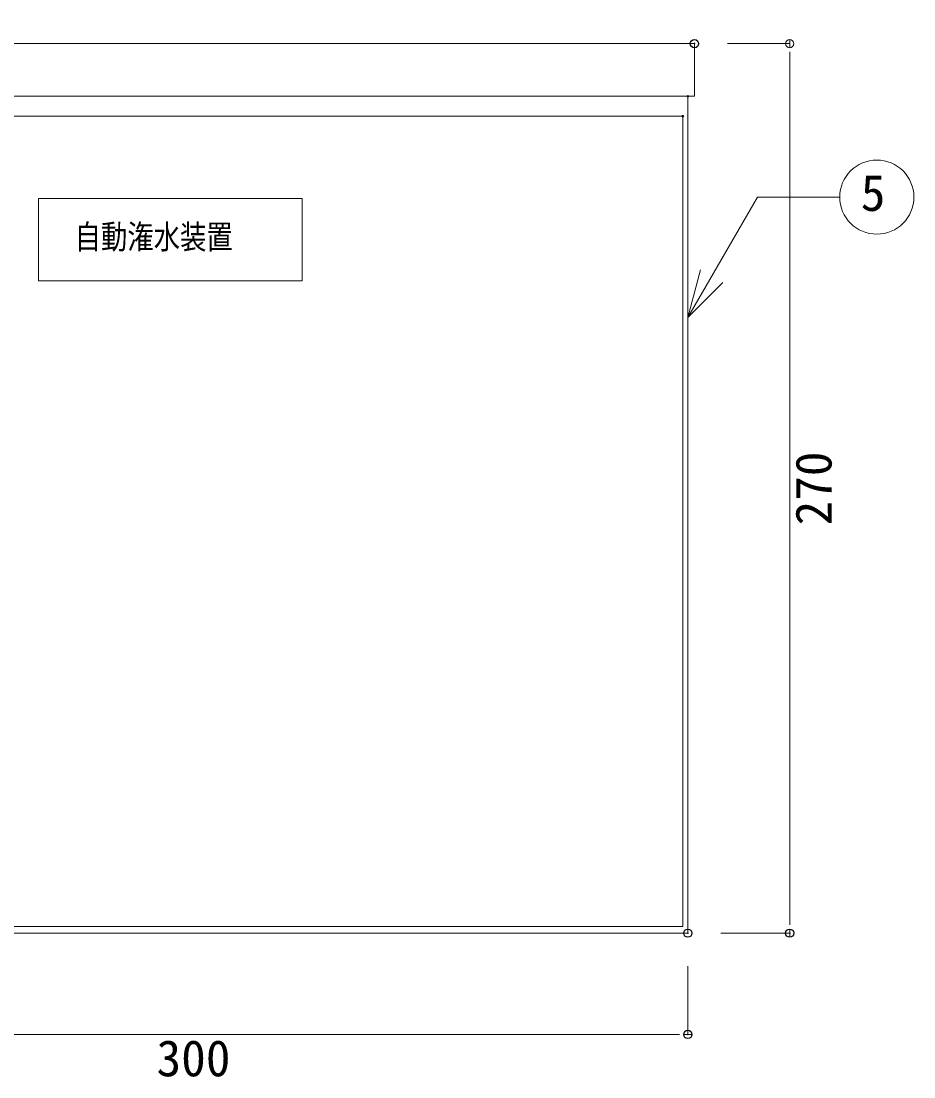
# Model space of a CAD drawing. Units: millimetres, scale not verified. Extents: x -99335 to 21988, y -1567 to 4168.
# Drawn here: x -20669 to -20127, y 1352 to 1993 of the extents above; entities that cross this region are included whole.
import ezdxf
from ezdxf.enums import TextEntityAlignment as Align

# ---------------------------------------------------------------- set-up
doc = ezdxf.new("R2010")
doc.units = ezdxf.units.MM
doc.header["$LTSCALE"] = 10
doc.header["$PDMODE"] = 32
doc.header["$PDSIZE"] = 5
doc.layers.add('0-2_Defpoints', color=7, linetype='Continuous')
for name, color, linetype, lineweight in [('0-3_MOJI', 7, 'Continuous', 18), ('0-4_sunpo', 7, 'Continuous', 18), ('0-7_0', 7, 'Continuous', 20), ('0-D__F-0_', 7, 'Continuous', 18), ('1-8__2-0_', 7, 'Continuous', 18)]:
    doc.layers.add(name, color=color, linetype=linetype, lineweight=lineweight)
doc.styles.add('ＭＳ ゴシック', font='')
doc.styles.get('ＭＳ ゴシック').set_extended_font_data('MS Gothic')

# ---------------------------------------------------------------- blocks, each defined once
blk = doc.blocks.new('_Dot')
at = {"layer": '0-7_0'}
for p, q in [((-0.5, 0), (-1, 0)), ((0.25, 0), (-0.25, 0))]:
    blk.add_line(p, q, dxfattribs=at)
blk.add_circle((0, 0), 0.25, dxfattribs=at)
blk = doc.blocks.new('D16')
at = {"layer": '0-2_Defpoints'}
for p in [(38884, 2272.86), (38276, 2201.46), (38884, 2201.46)]:
    blk.add_point(p, dxfattribs=at)
at = {"layer": '0-4_sunpo', "lineweight": 20}
for p, q in [((38276, 2221.46), (38276, 2272.86)), ((38286, 2272.86), (38874, 2272.86)), ((38884, 2221.46), (38884, 2272.86))]:
    blk.add_line(p, q, dxfattribs=at)
at = {"layer": '0-4_sunpo', "xscale": 10, "yscale": 10, "rotation": 180}
blk.add_blockref('_Dot', (38276, 2272.86), dxfattribs=at)
at = {"layer": '0-4_sunpo', "xscale": 10, "yscale": 10}
blk.add_blockref('_Dot', (38884, 2272.86), dxfattribs=at)
at = {"layer": '0-4_sunpo', "style": 'ＭＳ ゴシック'}
blk.add_text('304', height=21.99, dxfattribs=at).set_placement((38557.5, 2274.86), align=Align.BOTTOM_LEFT)
blk = doc.blocks.new('D17')
at = {"layer": '0-2_Defpoints'}
for p in [(38884, 2201.46), (38880, 1661.46), (38941.84, 1661.46)]:
    blk.add_point(p, dxfattribs=at)
at = {"layer": '0-4_sunpo', "lineweight": 20}
for p, q in [((38904, 2201.46), (38941.84, 2201.46)), ((38941.84, 2191.46), (38941.84, 1671.46)), ((38900, 1661.46), (38941.84, 1661.46))]:
    blk.add_line(p, q, dxfattribs=at)
at = {"layer": '0-4_sunpo', "xscale": 10, "yscale": 10}
for p, rotation in [((38941.84, 2201.46), 90), ((38941.84, 1661.46), 270)]:
    blk.add_blockref('_Dot', p, dxfattribs=dict(at, rotation=rotation))
at = {"layer": '0-4_sunpo', "style": 'ＭＳ ゴシック'}
blk.add_text('270', height=21.99, rotation=90, dxfattribs=at).set_placement((38973.84, 1908.96), align=Align.BOTTOM_LEFT)
blk = doc.blocks.new('D18')
at = {"layer": '0-2_Defpoints'}
for p in [(38280, 1661.96), (38880, 1661.46), (38880, 1600)]:
    blk.add_point(p, dxfattribs=at)
at = {"layer": '0-4_sunpo', "lineweight": 20}
for p, q in [((38280, 1641.96), (38280, 1600)), ((38880, 1641.46), (38880, 1600)), ((38290, 1600), (38870, 1600))]:
    blk.add_line(p, q, dxfattribs=at)
at = {"layer": '0-4_sunpo', "xscale": 10, "yscale": 10, "rotation": 180}
blk.add_blockref('_Dot', (38280, 1600), dxfattribs=at)
at = {"layer": '0-4_sunpo', "xscale": 10, "yscale": 10}
blk.add_blockref('_Dot', (38880, 1600), dxfattribs=at)
at = {"layer": '0-4_sunpo', "style": 'ＭＳ ゴシック'}
blk.add_text('300', height=21.99, dxfattribs=at).set_placement((38557.5, 1568), align=Align.BOTTOM_LEFT)

msp = doc.modelspace()

# ---------------------------------------------------------------- linework, layer by layer
at = {"layer": '0-3_MOJI'}
for p, q in [((-20264.63, 1813.38), (-20222.43, 1886.48)), ((-20222.43, 1886.48), (-20172.43, 1886.48)), ((-20264.63, 1813.38), (-20256.87, 1842.36)), ((-20264.63, 1813.38), (-20243.42, 1834.6))]:
    msp.add_line(p, q, dxfattribs=at)
msp.add_circle((-20149.93, 1886.48), 22.5, dxfattribs=at)
at = {"layer": '0-D__F-0_'}
msp.add_lwpolyline([(-20658.78, 1835.59), (-20498.78, 1835.59), (-20498.78, 1885.59), (-20658.78, 1885.59)], close=True, dxfattribs=at)
at = {"layer": '1-8__2-0_'}
for p, q in [((-20868.63, 1979.66), (-20260.63, 1979.66)), ((-20260.63, 1979.66), (-20260.63, 1947.66)), ((-20260.63, 1947.66), (-20868.63, 1947.66)), ((-20264.63, 1947.66), (-20264.63, 1439.66)), ((-20861.63, 1935.66), (-20267.63, 1935.66)), ((-20267.63, 1935.66), (-20267.63, 1443.66)), ((-20267.63, 1443.66), (-20861.63, 1443.66)), ((-20264.63, 1439.66), (-20864.63, 1439.66))]:
    msp.add_line(p, q, dxfattribs=at)
for centre, start, end in [((-20264.63, 1947.66), 0, 180), ((-20264.63, 1947.66), 180, 0), ((-20267.63, 1935.66), 0, 180), ((-20267.63, 1935.66), 180, 0)]:
    msp.add_arc(centre, 0.5, start, end, dxfattribs=at)

# ---------------------------------------------------------------- block references
at = {"layer": '0-4_sunpo'}
for name in ['D16', 'D17', 'D18']:
    msp.add_blockref(name, (-59144.63, -221.8), dxfattribs=at)

# ---------------------------------------------------------------- texts
at = {"layer": '0-3_MOJI', "style": 'ＭＳ ゴシック'}
msp.add_text('5', height=21.99, dxfattribs=at).set_placement((-20159.68, 1871.48), align=Align.BOTTOM_LEFT)
at = {"layer": '0-D__F-0_', "style": 'ＭＳ ゴシック', "width": 0.8}
msp.add_text('自動潅水装置', height=14.66, dxfattribs=at).set_placement((-20636.84, 1850.67), align=Align.BOTTOM_LEFT)

doc.saveas('drawing.dxf')
